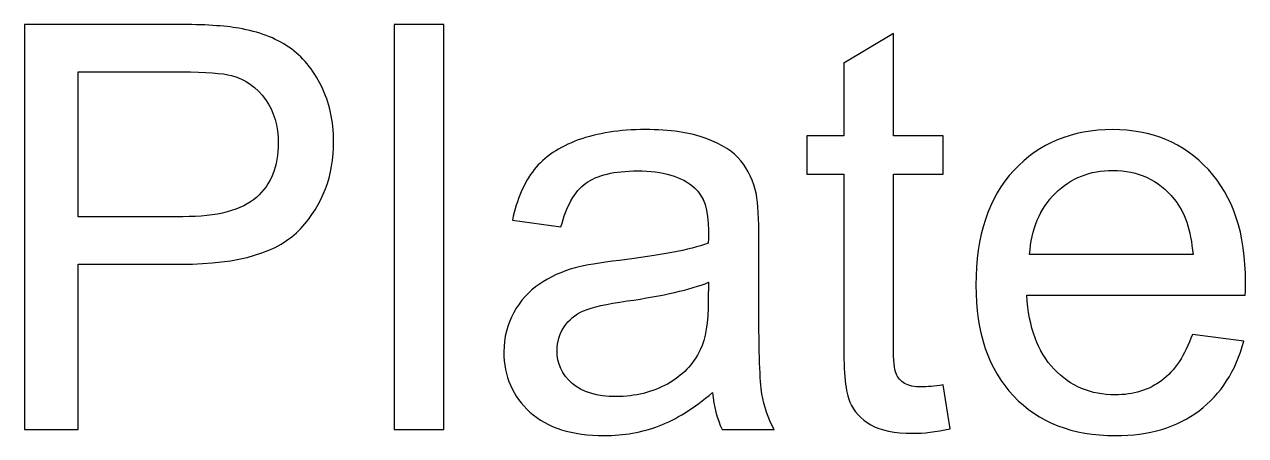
# Model space of a CAD drawing. Header units: millimetres. Extents: x -961 to -101, y 26 to 952.
# Drawn here: x -166.5 to -139.07, y 220.02 to 229.25 of the extents above; entities that cross this region are included whole.
import ezdxf

# ---------------------------------------------------------------- set-up
doc = ezdxf.new("R2010")
doc.units = ezdxf.units.MM
doc.header["$MEASUREMENT"] = 0
doc.layers.add('Layer 1', color=7, linetype='Continuous')

msp = doc.modelspace()

# ---------------------------------------------------------------- linework, layer by layer
at = {"layer": 'Layer 1', "color": 250}
for points, knots in [([(-166.5, 220.1568), (-166.5, 220.1568), (-166.5, 229.25), (-166.5, 229.25), (-166.5, 229.25), (-166.5, 229.25), (-163.0668, 229.25), (-163.0668, 229.25), (-163.0668, 229.25), (-162.4635, 229.25), (-162.0021, 229.2204), (-161.6825, 229.1632), (-161.6825, 229.1632), (-161.2358, 229.0891), (-160.8612, 228.9473), (-160.5585, 228.7399), (-160.5585, 228.7399), (-160.2558, 228.5303), (-160.0124, 228.2382), (-159.8283, 227.8636), (-159.8283, 227.8636), (-159.6441, 227.4889), (-159.5531, 227.0762), (-159.5531, 226.6253), (-159.5531, 226.6253), (-159.5531, 225.8549), (-159.7986, 225.2008), (-160.2918, 224.6674), (-160.2918, 224.6674), (-160.7829, 224.1319), (-161.674, 223.8652), (-162.9609, 223.8652), (-162.9609, 223.8652), (-162.9609, 223.8652), (-165.2935, 223.8652), (-165.2935, 223.8652), (-165.2935, 223.8652), (-165.2935, 223.8652), (-165.2935, 220.1568), (-165.2935, 220.1568), (-165.2935, 220.1568), (-165.2935, 220.1568), (-166.5, 220.1568), (-166.5, 220.1568)], [0, 0, 0, 0, 0.0833333, 0.0833333, 0.0833333, 0.0833333, 0.1666667, 0.1666667, 0.1666667, 0.1666667, 0.25, 0.25, 0.25, 0.25, 0.3333333, 0.3333333, 0.3333333, 0.3333333, 0.4166667, 0.4166667, 0.4166667, 0.4166667, 0.5, 0.5, 0.5, 0.5, 0.5833333, 0.5833333, 0.5833333, 0.5833333, 0.6666667, 0.6666667, 0.6666667, 0.6666667, 0.75, 0.75, 0.75, 0.75, 0.8333333, 0.8333333, 0.8333333, 0.8333333, 1, 1, 1, 1]), ([(-158.1942, 220.1568), (-158.1942, 220.1568), (-158.1942, 229.25), (-158.1942, 229.25), (-158.1942, 229.25), (-158.1942, 229.25), (-157.0766, 229.25), (-157.0766, 229.25), (-157.0766, 229.25), (-157.0766, 229.25), (-157.0766, 220.1568), (-157.0766, 220.1568), (-157.0766, 220.1568), (-157.0766, 220.1568), (-158.1942, 220.1568), (-158.1942, 220.1568)], [0, 0, 0, 0, 0.2, 0.2, 0.2, 0.2, 0.4, 0.4, 0.4, 0.4, 0.6, 0.6, 0.6, 0.6, 1, 1, 1, 1]), ([(-145.8583, 221.1538), (-145.8583, 221.1538), (-145.7059, 220.1674), (-145.7059, 220.1674), (-145.7059, 220.1674), (-146.0192, 220.1018), (-146.3007, 220.0679), (-146.5462, 220.0679), (-146.5462, 220.0679), (-146.9505, 220.0679), (-147.2638, 220.1314), (-147.4881, 220.2605), (-147.4881, 220.2605), (-147.7104, 220.3896), (-147.867, 220.5569), (-147.958, 220.7664), (-147.958, 220.7664), (-148.049, 220.976), (-148.0935, 221.4162), (-148.0935, 222.0872), (-148.0935, 222.0872), (-148.0935, 222.0872), (-148.0935, 225.8845), (-148.0935, 225.8845), (-148.0935, 225.8845), (-148.0935, 225.8845), (-148.919, 225.8845), (-148.919, 225.8845), (-148.919, 225.8845), (-148.919, 225.8845), (-148.919, 226.7481), (-148.919, 226.7481), (-148.919, 226.7481), (-148.919, 226.7481), (-148.0935, 226.7481), (-148.0935, 226.7481), (-148.0935, 226.7481), (-148.0935, 226.7481), (-148.0935, 228.3779), (-148.0935, 228.3779), (-148.0935, 228.3779), (-148.0935, 228.3779), (-146.9759, 229.0489), (-146.9759, 229.0489), (-146.9759, 229.0489), (-146.9759, 229.0489), (-146.9759, 226.7481), (-146.9759, 226.7481), (-146.9759, 226.7481), (-146.9759, 226.7481), (-145.8583, 226.7481), (-145.8583, 226.7481), (-145.8583, 226.7481), (-145.8583, 226.7481), (-145.8583, 225.8845), (-145.8583, 225.8845), (-145.8583, 225.8845), (-145.8583, 225.8845), (-146.9759, 225.8845), (-146.9759, 225.8845), (-146.9759, 225.8845), (-146.9759, 225.8845), (-146.9759, 222.0237), (-146.9759, 222.0237), (-146.9759, 222.0237), (-146.9759, 221.7041), (-146.9568, 221.4988), (-146.9166, 221.4078), (-146.9166, 221.4078), (-146.8785, 221.3167), (-146.815, 221.2448), (-146.7261, 221.1897), (-146.7261, 221.1897), (-146.6372, 221.1368), (-146.5102, 221.1093), (-146.3451, 221.1093), (-146.3451, 221.1093), (-146.2224, 221.1093), (-146.0594, 221.1241), (-145.8583, 221.1538)], [0, 0, 0, 0, 0.047619, 0.047619, 0.047619, 0.047619, 0.0952381, 0.0952381, 0.0952381, 0.0952381, 0.1428571, 0.1428571, 0.1428571, 0.1428571, 0.1904762, 0.1904762, 0.1904762, 0.1904762, 0.2380952, 0.2380952, 0.2380952, 0.2380952, 0.2857143, 0.2857143, 0.2857143, 0.2857143, 0.3333333, 0.3333333, 0.3333333, 0.3333333, 0.3809524, 0.3809524, 0.3809524, 0.3809524, 0.4285714, 0.4285714, 0.4285714, 0.4285714, 0.4761905, 0.4761905, 0.4761905, 0.4761905, 0.5238095, 0.5238095, 0.5238095, 0.5238095, 0.5714286, 0.5714286, 0.5714286, 0.5714286, 0.6190476, 0.6190476, 0.6190476, 0.6190476, 0.6666667, 0.6666667, 0.6666667, 0.6666667, 0.7142857, 0.7142857, 0.7142857, 0.7142857, 0.7619048, 0.7619048, 0.7619048, 0.7619048, 0.8095238, 0.8095238, 0.8095238, 0.8095238, 0.8571429, 0.8571429, 0.8571429, 0.8571429, 0.9047619, 0.9047619, 0.9047619, 0.9047619, 1, 1, 1, 1]), ([(-165.2935, 224.932), (-165.2935, 224.932), (-162.944, 224.932), (-162.944, 224.932), (-162.944, 224.932), (-162.1651, 224.932), (-161.6147, 225.0759), (-161.2866, 225.3659), (-161.2866, 225.3659), (-160.9607, 225.6559), (-160.7977, 226.0623), (-160.7977, 226.5894), (-160.7977, 226.5894), (-160.7977, 226.9682), (-160.8929, 227.2942), (-161.0856, 227.5651), (-161.0856, 227.5651), (-161.2782, 227.8361), (-161.5322, 228.016), (-161.8454, 228.1028), (-161.8454, 228.1028), (-162.0486, 228.1557), (-162.4233, 228.1832), (-162.9673, 228.1832), (-162.9673, 228.1832), (-162.9673, 228.1832), (-165.2935, 228.1832), (-165.2935, 228.1832), (-165.2935, 228.1832), (-165.2935, 228.1832), (-165.2935, 224.932), (-165.2935, 224.932)], [0, 0, 0, 0, 0.1111111, 0.1111111, 0.1111111, 0.1111111, 0.2222222, 0.2222222, 0.2222222, 0.2222222, 0.3333333, 0.3333333, 0.3333333, 0.3333333, 0.4444444, 0.4444444, 0.4444444, 0.4444444, 0.5555556, 0.5555556, 0.5555556, 0.5555556, 0.6666667, 0.6666667, 0.6666667, 0.6666667, 0.7777778, 0.7777778, 0.7777778, 0.7777778, 1, 1, 1, 1]), ([(-151.042, 220.9823), (-151.4569, 220.6288), (-151.8569, 220.3812), (-152.24, 220.2351), (-152.24, 220.2351), (-152.6231, 220.0891), (-153.0338, 220.0171), (-153.474, 220.0171), (-153.474, 220.0171), (-154.1979, 220.0171), (-154.7546, 220.1928), (-155.1441, 220.5463), (-155.1441, 220.5463), (-155.5336, 220.8976), (-155.7283, 221.3485), (-155.7283, 221.8967), (-155.7283, 221.8967), (-155.7283, 222.2184), (-155.6542, 222.5127), (-155.5082, 222.7794), (-155.5082, 222.7794), (-155.36, 223.0461), (-155.1674, 223.2577), (-154.9303, 223.4186), (-154.9303, 223.4186), (-154.6911, 223.5795), (-154.4244, 223.7022), (-154.126, 223.7848), (-154.126, 223.7848), (-153.9058, 223.8419), (-153.5735, 223.897), (-153.1311, 223.952), (-153.1311, 223.952), (-152.2294, 224.0578), (-151.5627, 224.1869), (-151.1372, 224.3351), (-151.1372, 224.3351), (-151.133, 224.4875), (-151.1309, 224.5849), (-151.1309, 224.6251), (-151.1309, 224.6251), (-151.1309, 225.0781), (-151.2367, 225.3977), (-151.4484, 225.5839), (-151.4484, 225.5839), (-151.7341, 225.8358), (-152.1596, 225.9607), (-152.7226, 225.9607), (-152.7226, 225.9607), (-153.2497, 225.9607), (-153.6391, 225.8676), (-153.8889, 225.6834), (-153.8889, 225.6834), (-154.1408, 225.4993), (-154.3249, 225.1733), (-154.4456, 224.7034), (-154.4456, 224.7034), (-154.4456, 224.7034), (-155.5378, 224.8558), (-155.5378, 224.8558), (-155.5378, 224.8558), (-155.4383, 225.3236), (-155.2753, 225.7025), (-155.0467, 225.9903), (-155.0467, 225.9903), (-154.8181, 226.2782), (-154.4879, 226.4983), (-154.0561, 226.655), (-154.0561, 226.655), (-153.6264, 226.8095), (-153.1248, 226.8878), (-152.5575, 226.8878), (-152.5575, 226.8878), (-151.9945, 226.8878), (-151.5352, 226.8222), (-151.1817, 226.6888), (-151.1817, 226.6888), (-150.8303, 226.5555), (-150.57, 226.3904), (-150.4049, 226.1893), (-150.4049, 226.1893), (-150.2398, 225.9882), (-150.1234, 225.7342), (-150.0556, 225.4273), (-150.0556, 225.4273), (-150.0196, 225.2368), (-150.0006, 224.8939), (-150.0006, 224.4007), (-150.0006, 224.4007), (-150.0006, 224.4007), (-150.0006, 222.9191), (-150.0006, 222.9191), (-150.0006, 222.9191), (-150.0006, 221.884), (-149.9773, 221.23), (-149.9307, 220.9527), (-149.9307, 220.9527), (-149.8863, 220.6754), (-149.7932, 220.4108), (-149.6577, 220.1568), (-149.6577, 220.1568), (-149.6577, 220.1568), (-150.8261, 220.1568), (-150.8261, 220.1568), (-150.8261, 220.1568), (-150.9383, 220.3918), (-151.0102, 220.6669), (-151.042, 220.9823)], [0, 0, 0, 0, 0.0357143, 0.0357143, 0.0357143, 0.0357143, 0.0714286, 0.0714286, 0.0714286, 0.0714286, 0.1071429, 0.1071429, 0.1071429, 0.1071429, 0.1428571, 0.1428571, 0.1428571, 0.1428571, 0.1785714, 0.1785714, 0.1785714, 0.1785714, 0.2142857, 0.2142857, 0.2142857, 0.2142857, 0.25, 0.25, 0.25, 0.25, 0.2857143, 0.2857143, 0.2857143, 0.2857143, 0.3214286, 0.3214286, 0.3214286, 0.3214286, 0.3571429, 0.3571429, 0.3571429, 0.3571429, 0.3928571, 0.3928571, 0.3928571, 0.3928571, 0.4285714, 0.4285714, 0.4285714, 0.4285714, 0.4642857, 0.4642857, 0.4642857, 0.4642857, 0.5, 0.5, 0.5, 0.5, 0.5357143, 0.5357143, 0.5357143, 0.5357143, 0.5714286, 0.5714286, 0.5714286, 0.5714286, 0.6071429, 0.6071429, 0.6071429, 0.6071429, 0.6428571, 0.6428571, 0.6428571, 0.6428571, 0.6785714, 0.6785714, 0.6785714, 0.6785714, 0.7142857, 0.7142857, 0.7142857, 0.7142857, 0.75, 0.75, 0.75, 0.75, 0.7857143, 0.7857143, 0.7857143, 0.7857143, 0.8214286, 0.8214286, 0.8214286, 0.8214286, 0.8571429, 0.8571429, 0.8571429, 0.8571429, 0.8928571, 0.8928571, 0.8928571, 0.8928571, 0.9285714, 0.9285714, 0.9285714, 0.9285714, 1, 1, 1, 1]), ([(-140.2597, 222.2904), (-140.2597, 222.2904), (-139.104, 222.138), (-139.104, 222.138), (-139.104, 222.138), (-139.2839, 221.467), (-139.6205, 220.9442), (-140.1115, 220.5738), (-140.1115, 220.5738), (-140.6026, 220.2034), (-141.2291, 220.0171), (-141.9932, 220.0171), (-141.9932, 220.0171), (-142.9542, 220.0171), (-143.7162, 220.3134), (-144.2792, 220.9061), (-144.2792, 220.9061), (-144.8423, 221.4967), (-145.1238, 222.3285), (-145.1238, 223.3974), (-145.1238, 223.3974), (-145.1238, 224.5023), (-144.8402, 225.3617), (-144.2708, 225.9713), (-144.2708, 225.9713), (-143.7014, 226.583), (-142.9627, 226.8878), (-142.0546, 226.8878), (-142.0546, 226.8878), (-141.1762, 226.8878), (-140.4587, 226.5894), (-139.902, 225.9903), (-139.902, 225.9903), (-139.3453, 225.3913), (-139.0659, 224.5489), (-139.0659, 223.463), (-139.0659, 223.463), (-139.0659, 223.3974), (-139.068, 223.2979), (-139.0722, 223.1667), (-139.0722, 223.1667), (-139.0722, 223.1667), (-143.9808, 223.1667), (-143.9808, 223.1667), (-143.9808, 223.1667), (-143.9385, 222.4449), (-143.7353, 221.8904), (-143.367, 221.5072), (-143.367, 221.5072), (-143.0008, 221.1241), (-142.5415, 220.9315), (-141.9932, 220.9315), (-141.9932, 220.9315), (-141.5847, 220.9315), (-141.2355, 221.0395), (-140.9476, 221.2554), (-140.9476, 221.2554), (-140.6576, 221.4713), (-140.429, 221.8163), (-140.2597, 222.2904)], [0, 0, 0, 0, 0.0625, 0.0625, 0.0625, 0.0625, 0.125, 0.125, 0.125, 0.125, 0.1875, 0.1875, 0.1875, 0.1875, 0.25, 0.25, 0.25, 0.25, 0.3125, 0.3125, 0.3125, 0.3125, 0.375, 0.375, 0.375, 0.375, 0.4375, 0.4375, 0.4375, 0.4375, 0.5, 0.5, 0.5, 0.5, 0.5625, 0.5625, 0.5625, 0.5625, 0.625, 0.625, 0.625, 0.625, 0.6875, 0.6875, 0.6875, 0.6875, 0.75, 0.75, 0.75, 0.75, 0.8125, 0.8125, 0.8125, 0.8125, 0.875, 0.875, 0.875, 0.875, 1, 1, 1, 1]), ([(-143.9173, 224.0811), (-143.9173, 224.0811), (-140.247, 224.0811), (-140.247, 224.0811), (-140.247, 224.0811), (-140.2957, 224.6357), (-140.4375, 225.0505), (-140.6682, 225.3278), (-140.6682, 225.3278), (-141.0217, 225.7575), (-141.4831, 225.9734), (-142.0483, 225.9734), (-142.0483, 225.9734), (-142.5605, 225.9734), (-142.9902, 225.802), (-143.3394, 225.4591), (-143.3394, 225.4591), (-143.6866, 225.1162), (-143.8792, 224.6568), (-143.9173, 224.0811)], [0, 0, 0, 0, 0.1666667, 0.1666667, 0.1666667, 0.1666667, 0.3333333, 0.3333333, 0.3333333, 0.3333333, 0.5, 0.5, 0.5, 0.5, 0.6666667, 0.6666667, 0.6666667, 0.6666667, 1, 1, 1, 1]), ([(-151.1309, 223.4588), (-151.5373, 223.2937), (-152.1469, 223.154), (-152.9597, 223.0397), (-152.9597, 223.0397), (-153.4211, 222.9741), (-153.7471, 222.9), (-153.9376, 222.8175), (-153.9376, 222.8175), (-154.1281, 222.7349), (-154.2741, 222.6143), (-154.3779, 222.4576), (-154.3779, 222.4576), (-154.4816, 222.2989), (-154.5345, 222.1232), (-154.5345, 221.9285), (-154.5345, 221.9285), (-154.5345, 221.6342), (-154.4223, 221.3866), (-154.1958, 221.1897), (-154.1958, 221.1897), (-153.9693, 220.9929), (-153.6391, 220.8934), (-153.2052, 220.8934), (-153.2052, 220.8934), (-152.7755, 220.8934), (-152.3924, 220.9865), (-152.0559, 221.1749), (-152.0559, 221.1749), (-151.7214, 221.3612), (-151.4738, 221.6173), (-151.3172, 221.9412), (-151.3172, 221.9412), (-151.1965, 222.193), (-151.1372, 222.5635), (-151.1372, 223.0524), (-151.1372, 223.0524), (-151.1372, 223.0524), (-151.1309, 223.4588), (-151.1309, 223.4588)], [0, 0, 0, 0, 0.0909091, 0.0909091, 0.0909091, 0.0909091, 0.1818182, 0.1818182, 0.1818182, 0.1818182, 0.2727273, 0.2727273, 0.2727273, 0.2727273, 0.3636364, 0.3636364, 0.3636364, 0.3636364, 0.4545455, 0.4545455, 0.4545455, 0.4545455, 0.5454545, 0.5454545, 0.5454545, 0.5454545, 0.6363636, 0.6363636, 0.6363636, 0.6363636, 0.7272727, 0.7272727, 0.7272727, 0.7272727, 0.8181818, 0.8181818, 0.8181818, 0.8181818, 1, 1, 1, 1])]:
    msp.add_open_spline(points, degree=3, knots=knots, dxfattribs=at)
at = {"layer": 'Layer 1', "color": 250, "lineweight": 9}
for points, knots in [([(-166.5, 220.1568), (-166.5, 220.1568), (-166.5, 229.25), (-166.5, 229.25), (-166.5, 229.25), (-166.5, 229.25), (-163.0668, 229.25), (-163.0668, 229.25), (-163.0668, 229.25), (-162.4635, 229.25), (-162.0021, 229.2204), (-161.6825, 229.1632), (-161.6825, 229.1632), (-161.2358, 229.0891), (-160.8612, 228.9473), (-160.5585, 228.7399), (-160.5585, 228.7399), (-160.2558, 228.5303), (-160.0124, 228.2382), (-159.8283, 227.8636), (-159.8283, 227.8636), (-159.6441, 227.4889), (-159.5531, 227.0762), (-159.5531, 226.6253), (-159.5531, 226.6253), (-159.5531, 225.8549), (-159.7986, 225.2008), (-160.2918, 224.6674), (-160.2918, 224.6674), (-160.7829, 224.1319), (-161.674, 223.8652), (-162.9609, 223.8652), (-162.9609, 223.8652), (-162.9609, 223.8652), (-165.2935, 223.8652), (-165.2935, 223.8652), (-165.2935, 223.8652), (-165.2935, 223.8652), (-165.2935, 220.1568), (-165.2935, 220.1568), (-165.2935, 220.1568), (-165.2935, 220.1568), (-166.5, 220.1568), (-166.5, 220.1568)], [0, 0, 0, 0, 0.0833333, 0.0833333, 0.0833333, 0.0833333, 0.1666667, 0.1666667, 0.1666667, 0.1666667, 0.25, 0.25, 0.25, 0.25, 0.3333333, 0.3333333, 0.3333333, 0.3333333, 0.4166667, 0.4166667, 0.4166667, 0.4166667, 0.5, 0.5, 0.5, 0.5, 0.5833333, 0.5833333, 0.5833333, 0.5833333, 0.6666667, 0.6666667, 0.6666667, 0.6666667, 0.75, 0.75, 0.75, 0.75, 0.8333333, 0.8333333, 0.8333333, 0.8333333, 1, 1, 1, 1]), ([(-158.1942, 220.1568), (-158.1942, 220.1568), (-158.1942, 229.25), (-158.1942, 229.25), (-158.1942, 229.25), (-158.1942, 229.25), (-157.0766, 229.25), (-157.0766, 229.25), (-157.0766, 229.25), (-157.0766, 229.25), (-157.0766, 220.1568), (-157.0766, 220.1568), (-157.0766, 220.1568), (-157.0766, 220.1568), (-158.1942, 220.1568), (-158.1942, 220.1568)], [0, 0, 0, 0, 0.2, 0.2, 0.2, 0.2, 0.4, 0.4, 0.4, 0.4, 0.6, 0.6, 0.6, 0.6, 1, 1, 1, 1]), ([(-145.8583, 221.1538), (-145.8583, 221.1538), (-145.7059, 220.1674), (-145.7059, 220.1674), (-145.7059, 220.1674), (-146.0192, 220.1018), (-146.3007, 220.0679), (-146.5462, 220.0679), (-146.5462, 220.0679), (-146.9505, 220.0679), (-147.2638, 220.1314), (-147.4881, 220.2605), (-147.4881, 220.2605), (-147.7104, 220.3896), (-147.867, 220.5569), (-147.958, 220.7664), (-147.958, 220.7664), (-148.049, 220.976), (-148.0935, 221.4162), (-148.0935, 222.0872), (-148.0935, 222.0872), (-148.0935, 222.0872), (-148.0935, 225.8845), (-148.0935, 225.8845), (-148.0935, 225.8845), (-148.0935, 225.8845), (-148.919, 225.8845), (-148.919, 225.8845), (-148.919, 225.8845), (-148.919, 225.8845), (-148.919, 226.7481), (-148.919, 226.7481), (-148.919, 226.7481), (-148.919, 226.7481), (-148.0935, 226.7481), (-148.0935, 226.7481), (-148.0935, 226.7481), (-148.0935, 226.7481), (-148.0935, 228.3779), (-148.0935, 228.3779), (-148.0935, 228.3779), (-148.0935, 228.3779), (-146.9759, 229.0489), (-146.9759, 229.0489), (-146.9759, 229.0489), (-146.9759, 229.0489), (-146.9759, 226.7481), (-146.9759, 226.7481), (-146.9759, 226.7481), (-146.9759, 226.7481), (-145.8583, 226.7481), (-145.8583, 226.7481), (-145.8583, 226.7481), (-145.8583, 226.7481), (-145.8583, 225.8845), (-145.8583, 225.8845), (-145.8583, 225.8845), (-145.8583, 225.8845), (-146.9759, 225.8845), (-146.9759, 225.8845), (-146.9759, 225.8845), (-146.9759, 225.8845), (-146.9759, 222.0237), (-146.9759, 222.0237), (-146.9759, 222.0237), (-146.9759, 221.7041), (-146.9568, 221.4988), (-146.9166, 221.4078), (-146.9166, 221.4078), (-146.8785, 221.3167), (-146.815, 221.2448), (-146.7261, 221.1897), (-146.7261, 221.1897), (-146.6372, 221.1368), (-146.5102, 221.1093), (-146.3451, 221.1093), (-146.3451, 221.1093), (-146.2224, 221.1093), (-146.0594, 221.1241), (-145.8583, 221.1538)], [0, 0, 0, 0, 0.047619, 0.047619, 0.047619, 0.047619, 0.0952381, 0.0952381, 0.0952381, 0.0952381, 0.1428571, 0.1428571, 0.1428571, 0.1428571, 0.1904762, 0.1904762, 0.1904762, 0.1904762, 0.2380952, 0.2380952, 0.2380952, 0.2380952, 0.2857143, 0.2857143, 0.2857143, 0.2857143, 0.3333333, 0.3333333, 0.3333333, 0.3333333, 0.3809524, 0.3809524, 0.3809524, 0.3809524, 0.4285714, 0.4285714, 0.4285714, 0.4285714, 0.4761905, 0.4761905, 0.4761905, 0.4761905, 0.5238095, 0.5238095, 0.5238095, 0.5238095, 0.5714286, 0.5714286, 0.5714286, 0.5714286, 0.6190476, 0.6190476, 0.6190476, 0.6190476, 0.6666667, 0.6666667, 0.6666667, 0.6666667, 0.7142857, 0.7142857, 0.7142857, 0.7142857, 0.7619048, 0.7619048, 0.7619048, 0.7619048, 0.8095238, 0.8095238, 0.8095238, 0.8095238, 0.8571429, 0.8571429, 0.8571429, 0.8571429, 0.9047619, 0.9047619, 0.9047619, 0.9047619, 1, 1, 1, 1]), ([(-165.2935, 224.932), (-165.2935, 224.932), (-162.944, 224.932), (-162.944, 224.932), (-162.944, 224.932), (-162.1651, 224.932), (-161.6147, 225.0759), (-161.2866, 225.3659), (-161.2866, 225.3659), (-160.9607, 225.6559), (-160.7977, 226.0623), (-160.7977, 226.5894), (-160.7977, 226.5894), (-160.7977, 226.9682), (-160.8929, 227.2942), (-161.0856, 227.5651), (-161.0856, 227.5651), (-161.2782, 227.8361), (-161.5322, 228.016), (-161.8454, 228.1028), (-161.8454, 228.1028), (-162.0486, 228.1557), (-162.4233, 228.1832), (-162.9673, 228.1832), (-162.9673, 228.1832), (-162.9673, 228.1832), (-165.2935, 228.1832), (-165.2935, 228.1832), (-165.2935, 228.1832), (-165.2935, 228.1832), (-165.2935, 224.932), (-165.2935, 224.932)], [0, 0, 0, 0, 0.1111111, 0.1111111, 0.1111111, 0.1111111, 0.2222222, 0.2222222, 0.2222222, 0.2222222, 0.3333333, 0.3333333, 0.3333333, 0.3333333, 0.4444444, 0.4444444, 0.4444444, 0.4444444, 0.5555556, 0.5555556, 0.5555556, 0.5555556, 0.6666667, 0.6666667, 0.6666667, 0.6666667, 0.7777778, 0.7777778, 0.7777778, 0.7777778, 1, 1, 1, 1]), ([(-151.042, 220.9823), (-151.4569, 220.6288), (-151.8569, 220.3812), (-152.24, 220.2351), (-152.24, 220.2351), (-152.6231, 220.0891), (-153.0338, 220.0171), (-153.474, 220.0171), (-153.474, 220.0171), (-154.1979, 220.0171), (-154.7546, 220.1928), (-155.1441, 220.5463), (-155.1441, 220.5463), (-155.5336, 220.8976), (-155.7283, 221.3485), (-155.7283, 221.8967), (-155.7283, 221.8967), (-155.7283, 222.2184), (-155.6542, 222.5127), (-155.5082, 222.7794), (-155.5082, 222.7794), (-155.36, 223.0461), (-155.1674, 223.2577), (-154.9303, 223.4186), (-154.9303, 223.4186), (-154.6911, 223.5795), (-154.4244, 223.7022), (-154.126, 223.7848), (-154.126, 223.7848), (-153.9058, 223.8419), (-153.5735, 223.897), (-153.1311, 223.952), (-153.1311, 223.952), (-152.2294, 224.0578), (-151.5627, 224.1869), (-151.1372, 224.3351), (-151.1372, 224.3351), (-151.133, 224.4875), (-151.1309, 224.5849), (-151.1309, 224.6251), (-151.1309, 224.6251), (-151.1309, 225.0781), (-151.2367, 225.3977), (-151.4484, 225.5839), (-151.4484, 225.5839), (-151.7341, 225.8358), (-152.1596, 225.9607), (-152.7226, 225.9607), (-152.7226, 225.9607), (-153.2497, 225.9607), (-153.6391, 225.8676), (-153.8889, 225.6834), (-153.8889, 225.6834), (-154.1408, 225.4993), (-154.3249, 225.1733), (-154.4456, 224.7034), (-154.4456, 224.7034), (-154.4456, 224.7034), (-155.5378, 224.8558), (-155.5378, 224.8558), (-155.5378, 224.8558), (-155.4383, 225.3236), (-155.2753, 225.7025), (-155.0467, 225.9903), (-155.0467, 225.9903), (-154.8181, 226.2782), (-154.4879, 226.4983), (-154.0561, 226.655), (-154.0561, 226.655), (-153.6264, 226.8095), (-153.1248, 226.8878), (-152.5575, 226.8878), (-152.5575, 226.8878), (-151.9945, 226.8878), (-151.5352, 226.8222), (-151.1817, 226.6888), (-151.1817, 226.6888), (-150.8303, 226.5555), (-150.57, 226.3904), (-150.4049, 226.1893), (-150.4049, 226.1893), (-150.2398, 225.9882), (-150.1234, 225.7342), (-150.0556, 225.4273), (-150.0556, 225.4273), (-150.0196, 225.2368), (-150.0006, 224.8939), (-150.0006, 224.4007), (-150.0006, 224.4007), (-150.0006, 224.4007), (-150.0006, 222.9191), (-150.0006, 222.9191), (-150.0006, 222.9191), (-150.0006, 221.884), (-149.9773, 221.23), (-149.9307, 220.9527), (-149.9307, 220.9527), (-149.8863, 220.6754), (-149.7932, 220.4108), (-149.6577, 220.1568), (-149.6577, 220.1568), (-149.6577, 220.1568), (-150.8261, 220.1568), (-150.8261, 220.1568), (-150.8261, 220.1568), (-150.9383, 220.3918), (-151.0102, 220.6669), (-151.042, 220.9823)], [0, 0, 0, 0, 0.0357143, 0.0357143, 0.0357143, 0.0357143, 0.0714286, 0.0714286, 0.0714286, 0.0714286, 0.1071429, 0.1071429, 0.1071429, 0.1071429, 0.1428571, 0.1428571, 0.1428571, 0.1428571, 0.1785714, 0.1785714, 0.1785714, 0.1785714, 0.2142857, 0.2142857, 0.2142857, 0.2142857, 0.25, 0.25, 0.25, 0.25, 0.2857143, 0.2857143, 0.2857143, 0.2857143, 0.3214286, 0.3214286, 0.3214286, 0.3214286, 0.3571429, 0.3571429, 0.3571429, 0.3571429, 0.3928571, 0.3928571, 0.3928571, 0.3928571, 0.4285714, 0.4285714, 0.4285714, 0.4285714, 0.4642857, 0.4642857, 0.4642857, 0.4642857, 0.5, 0.5, 0.5, 0.5, 0.5357143, 0.5357143, 0.5357143, 0.5357143, 0.5714286, 0.5714286, 0.5714286, 0.5714286, 0.6071429, 0.6071429, 0.6071429, 0.6071429, 0.6428571, 0.6428571, 0.6428571, 0.6428571, 0.6785714, 0.6785714, 0.6785714, 0.6785714, 0.7142857, 0.7142857, 0.7142857, 0.7142857, 0.75, 0.75, 0.75, 0.75, 0.7857143, 0.7857143, 0.7857143, 0.7857143, 0.8214286, 0.8214286, 0.8214286, 0.8214286, 0.8571429, 0.8571429, 0.8571429, 0.8571429, 0.8928571, 0.8928571, 0.8928571, 0.8928571, 0.9285714, 0.9285714, 0.9285714, 0.9285714, 1, 1, 1, 1]), ([(-140.2597, 222.2904), (-140.2597, 222.2904), (-139.104, 222.138), (-139.104, 222.138), (-139.104, 222.138), (-139.2839, 221.467), (-139.6205, 220.9442), (-140.1115, 220.5738), (-140.1115, 220.5738), (-140.6026, 220.2034), (-141.2291, 220.0171), (-141.9932, 220.0171), (-141.9932, 220.0171), (-142.9542, 220.0171), (-143.7162, 220.3134), (-144.2792, 220.9061), (-144.2792, 220.9061), (-144.8423, 221.4967), (-145.1238, 222.3285), (-145.1238, 223.3974), (-145.1238, 223.3974), (-145.1238, 224.5023), (-144.8402, 225.3617), (-144.2708, 225.9713), (-144.2708, 225.9713), (-143.7014, 226.583), (-142.9627, 226.8878), (-142.0546, 226.8878), (-142.0546, 226.8878), (-141.1762, 226.8878), (-140.4587, 226.5894), (-139.902, 225.9903), (-139.902, 225.9903), (-139.3453, 225.3913), (-139.0659, 224.5489), (-139.0659, 223.463), (-139.0659, 223.463), (-139.0659, 223.3974), (-139.068, 223.2979), (-139.0722, 223.1667), (-139.0722, 223.1667), (-139.0722, 223.1667), (-143.9808, 223.1667), (-143.9808, 223.1667), (-143.9808, 223.1667), (-143.9385, 222.4449), (-143.7353, 221.8904), (-143.367, 221.5072), (-143.367, 221.5072), (-143.0008, 221.1241), (-142.5415, 220.9315), (-141.9932, 220.9315), (-141.9932, 220.9315), (-141.5847, 220.9315), (-141.2355, 221.0395), (-140.9476, 221.2554), (-140.9476, 221.2554), (-140.6576, 221.4713), (-140.429, 221.8163), (-140.2597, 222.2904)], [0, 0, 0, 0, 0.0625, 0.0625, 0.0625, 0.0625, 0.125, 0.125, 0.125, 0.125, 0.1875, 0.1875, 0.1875, 0.1875, 0.25, 0.25, 0.25, 0.25, 0.3125, 0.3125, 0.3125, 0.3125, 0.375, 0.375, 0.375, 0.375, 0.4375, 0.4375, 0.4375, 0.4375, 0.5, 0.5, 0.5, 0.5, 0.5625, 0.5625, 0.5625, 0.5625, 0.625, 0.625, 0.625, 0.625, 0.6875, 0.6875, 0.6875, 0.6875, 0.75, 0.75, 0.75, 0.75, 0.8125, 0.8125, 0.8125, 0.8125, 0.875, 0.875, 0.875, 0.875, 1, 1, 1, 1]), ([(-143.9173, 224.0811), (-143.9173, 224.0811), (-140.247, 224.0811), (-140.247, 224.0811), (-140.247, 224.0811), (-140.2957, 224.6357), (-140.4375, 225.0505), (-140.6682, 225.3278), (-140.6682, 225.3278), (-141.0217, 225.7575), (-141.4831, 225.9734), (-142.0483, 225.9734), (-142.0483, 225.9734), (-142.5605, 225.9734), (-142.9902, 225.802), (-143.3394, 225.4591), (-143.3394, 225.4591), (-143.6866, 225.1162), (-143.8792, 224.6568), (-143.9173, 224.0811)], [0, 0, 0, 0, 0.1666667, 0.1666667, 0.1666667, 0.1666667, 0.3333333, 0.3333333, 0.3333333, 0.3333333, 0.5, 0.5, 0.5, 0.5, 0.6666667, 0.6666667, 0.6666667, 0.6666667, 1, 1, 1, 1]), ([(-151.1309, 223.4588), (-151.5373, 223.2937), (-152.1469, 223.154), (-152.9597, 223.0397), (-152.9597, 223.0397), (-153.4211, 222.9741), (-153.7471, 222.9), (-153.9376, 222.8175), (-153.9376, 222.8175), (-154.1281, 222.7349), (-154.2741, 222.6143), (-154.3779, 222.4576), (-154.3779, 222.4576), (-154.4816, 222.2989), (-154.5345, 222.1232), (-154.5345, 221.9285), (-154.5345, 221.9285), (-154.5345, 221.6342), (-154.4223, 221.3866), (-154.1958, 221.1897), (-154.1958, 221.1897), (-153.9693, 220.9929), (-153.6391, 220.8934), (-153.2052, 220.8934), (-153.2052, 220.8934), (-152.7755, 220.8934), (-152.3924, 220.9865), (-152.0559, 221.1749), (-152.0559, 221.1749), (-151.7214, 221.3612), (-151.4738, 221.6173), (-151.3172, 221.9412), (-151.3172, 221.9412), (-151.1965, 222.193), (-151.1372, 222.5635), (-151.1372, 223.0524), (-151.1372, 223.0524), (-151.1372, 223.0524), (-151.1309, 223.4588), (-151.1309, 223.4588)], [0, 0, 0, 0, 0.0909091, 0.0909091, 0.0909091, 0.0909091, 0.1818182, 0.1818182, 0.1818182, 0.1818182, 0.2727273, 0.2727273, 0.2727273, 0.2727273, 0.3636364, 0.3636364, 0.3636364, 0.3636364, 0.4545455, 0.4545455, 0.4545455, 0.4545455, 0.5454545, 0.5454545, 0.5454545, 0.5454545, 0.6363636, 0.6363636, 0.6363636, 0.6363636, 0.7272727, 0.7272727, 0.7272727, 0.7272727, 0.8181818, 0.8181818, 0.8181818, 0.8181818, 1, 1, 1, 1])]:
    msp.add_open_spline(points, degree=3, knots=knots, dxfattribs=at)

doc.saveas('drawing.dxf')
